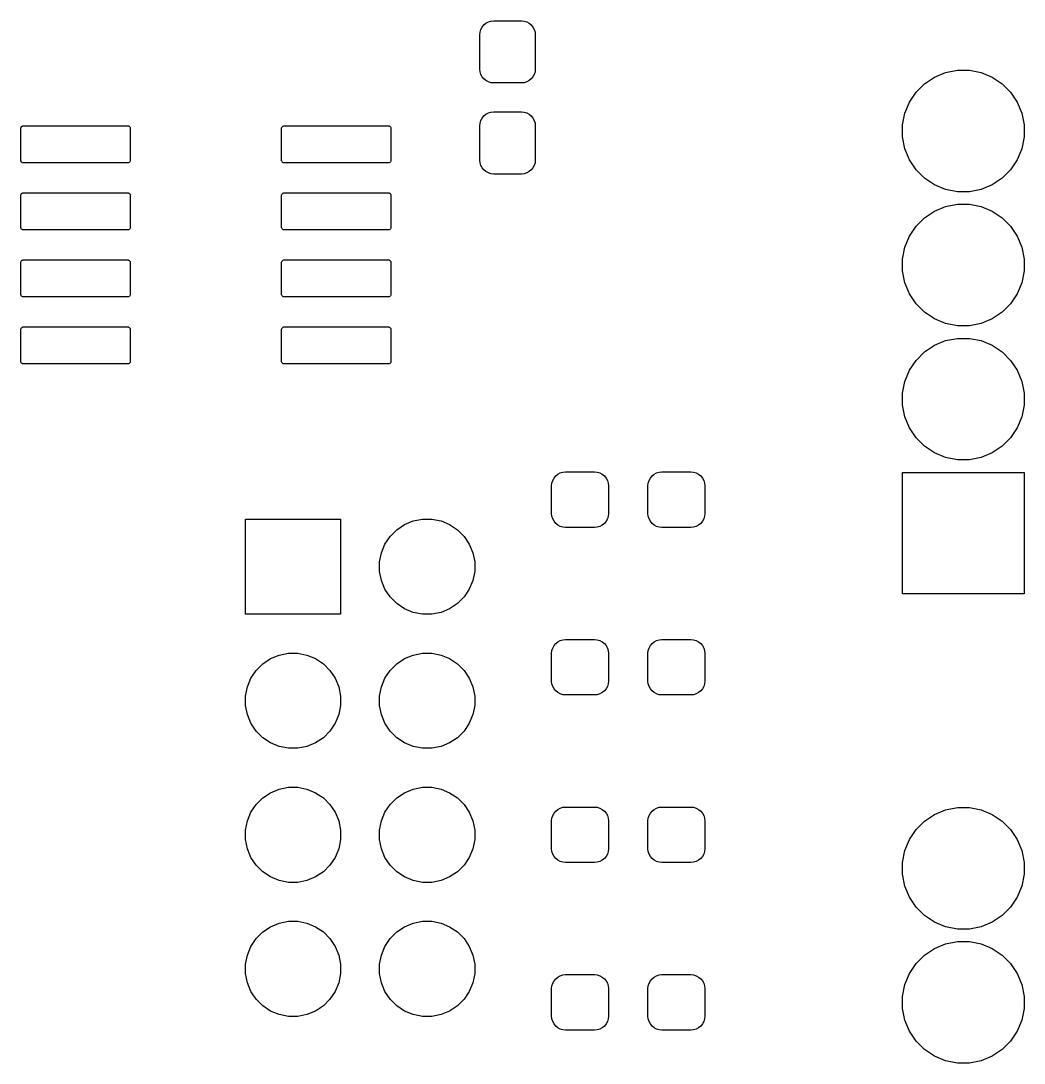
# Model space of a CAD drawing. Extents: x 128.6 to 171.8, y -151.5 to -77.1.
# Drawn here: x 151.69 to 170.7, y -133.87 to -114.12 of the extents above; entities that cross this region are included whole.
import ezdxf

# ---------------------------------------------------------------- set-up
doc = ezdxf.new("R2010")
doc.units = 0
doc.layers.add('BLACK', color=7, linetype='CONTINUOUS')

msp = doc.modelspace()

# ---------------------------------------------------------------- linework, layer by layer
at = {"layer": 'BLACK', "linetype": 'CONTINUOUS'}
for p, q in [((160.545, -114.139), (160.595, -114.124)), ((160.595, -114.124), (160.646, -114.119)), ((160.646, -114.119), (161.172, -114.119)), ((161.172, -114.119), (161.223, -114.124)), ((161.223, -114.124), (161.273, -114.139)), ((160.383, -114.382), (160.388, -114.331)), ((160.388, -114.331), (160.403, -114.281)), ((160.403, -114.281), (160.428, -114.236)), ((160.428, -114.236), (160.46, -114.196)), ((160.46, -114.196), (160.5, -114.164)), ((160.5, -114.164), (160.545, -114.139)), ((161.273, -114.139), (161.318, -114.164)), ((161.318, -114.164), (161.358, -114.196)), ((161.358, -114.196), (161.39, -114.236)), ((161.39, -114.236), (161.415, -114.281)), ((161.415, -114.281), (161.43, -114.331)), ((161.43, -114.331), (161.435, -114.382)), ((160.383, -115.033), (160.383, -114.382)), ((161.435, -114.382), (161.435, -115.033)), ((160.388, -115.084), (160.383, -115.033)), ((160.403, -115.134), (160.388, -115.084)), ((161.43, -115.084), (161.415, -115.134)), ((161.435, -115.033), (161.43, -115.084)), ((169, -115.185), (169.209, -115.098)), ((169.209, -115.098), (169.432, -115.054)), ((169.432, -115.054), (169.658, -115.054)), ((169.658, -115.054), (169.881, -115.098)), ((169.881, -115.098), (170.09, -115.185)), ((160.428, -115.179), (160.403, -115.134)), ((160.46, -115.219), (160.428, -115.179)), ((160.5, -115.251), (160.46, -115.219)), ((160.545, -115.276), (160.5, -115.251)), ((160.595, -115.291), (160.545, -115.276)), ((160.646, -115.296), (160.595, -115.291)), ((161.172, -115.296), (160.646, -115.296)), ((161.223, -115.291), (161.172, -115.296)), ((161.273, -115.276), (161.223, -115.291)), ((161.318, -115.251), (161.273, -115.276)), ((161.358, -115.219), (161.318, -115.251)), ((161.39, -115.179), (161.358, -115.219)), ((161.415, -115.134), (161.39, -115.179)), ((168.651, -115.471), (168.811, -115.311)), ((168.811, -115.311), (169, -115.185)), ((170.09, -115.185), (170.279, -115.311)), ((170.279, -115.311), (170.439, -115.471)), ((168.525, -115.66), (168.651, -115.471)), ((170.439, -115.471), (170.565, -115.66)), ((168.438, -115.869), (168.525, -115.66)), ((170.565, -115.66), (170.652, -115.869)), ((160.46, -115.921), (160.5, -115.889)), ((160.5, -115.889), (160.545, -115.864)), ((160.545, -115.864), (160.595, -115.849)), ((160.595, -115.849), (160.646, -115.844)), ((160.646, -115.844), (161.172, -115.844)), ((161.172, -115.844), (161.223, -115.849)), ((161.223, -115.849), (161.273, -115.864)), ((161.273, -115.864), (161.318, -115.889)), ((161.318, -115.889), (161.358, -115.921)), ((168.394, -116.092), (168.438, -115.869)), ((170.652, -115.869), (170.696, -116.092)), ((151.71, -116.116), (151.719, -116.112)), ((151.719, -116.112), (151.728, -116.109)), ((151.728, -116.109), (151.737, -116.108)), ((151.737, -116.108), (153.711, -116.108)), ((153.711, -116.108), (153.72, -116.109)), ((153.72, -116.109), (153.729, -116.112)), ((153.729, -116.112), (153.738, -116.116)), ((156.65, -116.116), (156.659, -116.112)), ((156.659, -116.112), (156.668, -116.109)), ((156.668, -116.109), (156.677, -116.108)), ((156.677, -116.108), (158.651, -116.108)), ((158.651, -116.108), (158.66, -116.109)), ((158.66, -116.109), (158.669, -116.112)), ((158.669, -116.112), (158.678, -116.116)), ((160.383, -116.107), (160.388, -116.056)), ((160.383, -116.758), (160.383, -116.107)), ((160.388, -116.056), (160.403, -116.006)), ((160.403, -116.006), (160.428, -115.961)), ((160.428, -115.961), (160.46, -115.921)), ((161.358, -115.921), (161.39, -115.961)), ((161.39, -115.961), (161.415, -116.006)), ((161.415, -116.006), (161.43, -116.056)), ((161.43, -116.056), (161.435, -116.107)), ((161.435, -116.107), (161.435, -116.758)), ((168.394, -116.318), (168.394, -116.092)), ((170.696, -116.092), (170.696, -116.318)), ((151.688, -116.157), (151.689, -116.148)), ((151.688, -116.761), (151.688, -116.157)), ((151.689, -116.148), (151.692, -116.139)), ((151.692, -116.139), (151.696, -116.13)), ((151.696, -116.13), (151.703, -116.123)), ((151.703, -116.123), (151.71, -116.116)), ((153.738, -116.116), (153.745, -116.123)), ((153.745, -116.123), (153.752, -116.13)), ((153.752, -116.13), (153.756, -116.139)), ((153.756, -116.139), (153.759, -116.148)), ((153.759, -116.148), (153.76, -116.157)), ((153.76, -116.157), (153.76, -116.761)), ((156.628, -116.157), (156.629, -116.148)), ((156.628, -116.761), (156.628, -116.157)), ((156.629, -116.148), (156.632, -116.139)), ((156.632, -116.139), (156.636, -116.13)), ((156.636, -116.13), (156.643, -116.123)), ((156.643, -116.123), (156.65, -116.116)), ((158.678, -116.116), (158.685, -116.123)), ((158.685, -116.123), (158.692, -116.13)), ((158.692, -116.13), (158.696, -116.139)), ((158.696, -116.139), (158.699, -116.148)), ((158.699, -116.148), (158.7, -116.157)), ((158.7, -116.157), (158.7, -116.761)), ((168.438, -116.541), (168.394, -116.318)), ((170.696, -116.318), (170.652, -116.541)), ((168.525, -116.75), (168.438, -116.541)), ((170.652, -116.541), (170.565, -116.75)), ((151.689, -116.77), (151.688, -116.761)), ((151.692, -116.779), (151.689, -116.77)), ((151.696, -116.788), (151.692, -116.779)), ((151.703, -116.795), (151.696, -116.788)), ((151.71, -116.802), (151.703, -116.795)), ((151.719, -116.806), (151.71, -116.802)), ((151.728, -116.809), (151.719, -116.806)), ((151.737, -116.81), (151.728, -116.809)), ((153.711, -116.81), (151.737, -116.81)), ((153.72, -116.809), (153.711, -116.81)), ((153.729, -116.806), (153.72, -116.809)), ((153.738, -116.802), (153.729, -116.806)), ((153.745, -116.795), (153.738, -116.802)), ((153.752, -116.788), (153.745, -116.795)), ((153.756, -116.779), (153.752, -116.788)), ((153.759, -116.77), (153.756, -116.779)), ((153.76, -116.761), (153.759, -116.77)), ((156.629, -116.77), (156.628, -116.761)), ((156.632, -116.779), (156.629, -116.77)), ((156.636, -116.788), (156.632, -116.779)), ((156.643, -116.795), (156.636, -116.788)), ((156.65, -116.802), (156.643, -116.795)), ((156.659, -116.806), (156.65, -116.802)), ((156.668, -116.809), (156.659, -116.806)), ((156.677, -116.81), (156.668, -116.809)), ((158.651, -116.81), (156.677, -116.81)), ((158.66, -116.809), (158.651, -116.81)), ((158.669, -116.806), (158.66, -116.809)), ((158.678, -116.802), (158.669, -116.806)), ((158.685, -116.795), (158.678, -116.802)), ((158.692, -116.788), (158.685, -116.795)), ((158.696, -116.779), (158.692, -116.788)), ((158.699, -116.77), (158.696, -116.779)), ((158.7, -116.761), (158.699, -116.77)), ((160.388, -116.809), (160.383, -116.758)), ((160.403, -116.859), (160.388, -116.809)), ((160.428, -116.904), (160.403, -116.859)), ((161.415, -116.859), (161.39, -116.904)), ((161.43, -116.809), (161.415, -116.859)), ((161.435, -116.758), (161.43, -116.809)), ((168.651, -116.939), (168.525, -116.75)), ((170.565, -116.75), (170.439, -116.939)), ((160.46, -116.944), (160.428, -116.904)), ((160.5, -116.976), (160.46, -116.944)), ((160.545, -117.001), (160.5, -116.976)), ((160.595, -117.016), (160.545, -117.001)), ((160.646, -117.021), (160.595, -117.016)), ((161.172, -117.021), (160.646, -117.021)), ((161.223, -117.016), (161.172, -117.021)), ((161.273, -117.001), (161.223, -117.016)), ((161.318, -116.976), (161.273, -117.001)), ((161.358, -116.944), (161.318, -116.976)), ((161.39, -116.904), (161.358, -116.944)), ((168.811, -117.099), (168.651, -116.939)), ((169, -117.225), (168.811, -117.099)), ((170.279, -117.099), (170.09, -117.225)), ((170.439, -116.939), (170.279, -117.099)), ((169.209, -117.312), (169, -117.225)), ((170.09, -117.225), (169.881, -117.312)), ((151.688, -117.427), (151.689, -117.418)), ((151.688, -118.031), (151.688, -117.427)), ((151.689, -117.418), (151.692, -117.409)), ((151.692, -117.409), (151.696, -117.4)), ((151.696, -117.4), (151.703, -117.393)), ((151.703, -117.393), (151.71, -117.386)), ((151.71, -117.386), (151.719, -117.382)), ((151.719, -117.382), (151.728, -117.379)), ((151.728, -117.379), (151.737, -117.378)), ((151.737, -117.378), (153.711, -117.378)), ((153.711, -117.378), (153.72, -117.379)), ((153.72, -117.379), (153.729, -117.382)), ((153.729, -117.382), (153.738, -117.386)), ((153.738, -117.386), (153.745, -117.393)), ((153.745, -117.393), (153.752, -117.4)), ((153.752, -117.4), (153.756, -117.409)), ((153.756, -117.409), (153.759, -117.418)), ((153.759, -117.418), (153.76, -117.427)), ((153.76, -117.427), (153.76, -118.031)), ((156.628, -117.427), (156.629, -117.418)), ((156.628, -118.031), (156.628, -117.427)), ((156.629, -117.418), (156.632, -117.409)), ((156.632, -117.409), (156.636, -117.4)), ((156.636, -117.4), (156.643, -117.393)), ((156.643, -117.393), (156.65, -117.386)), ((156.65, -117.386), (156.659, -117.382)), ((156.659, -117.382), (156.668, -117.379)), ((156.668, -117.379), (156.677, -117.378)), ((156.677, -117.378), (158.651, -117.378)), ((158.651, -117.378), (158.66, -117.379)), ((158.66, -117.379), (158.669, -117.382)), ((158.669, -117.382), (158.678, -117.386)), ((158.678, -117.386), (158.685, -117.393)), ((158.685, -117.393), (158.692, -117.4)), ((158.692, -117.4), (158.696, -117.409)), ((158.696, -117.409), (158.699, -117.418)), ((158.699, -117.418), (158.7, -117.427)), ((158.7, -117.427), (158.7, -118.031)), ((169.432, -117.356), (169.209, -117.312)), ((169.658, -117.356), (169.432, -117.356)), ((169.881, -117.312), (169.658, -117.356)), ((169, -117.725), (169.209, -117.638)), ((169.209, -117.638), (169.432, -117.594)), ((169.432, -117.594), (169.658, -117.594)), ((169.658, -117.594), (169.881, -117.638)), ((169.881, -117.638), (170.09, -117.725)), ((168.651, -118.011), (168.811, -117.851)), ((168.811, -117.851), (169, -117.725)), ((170.09, -117.725), (170.279, -117.851)), ((170.279, -117.851), (170.439, -118.011)), ((151.689, -118.04), (151.688, -118.031)), ((151.692, -118.049), (151.689, -118.04)), ((151.696, -118.058), (151.692, -118.049)), ((151.703, -118.065), (151.696, -118.058)), ((151.71, -118.072), (151.703, -118.065)), ((151.719, -118.076), (151.71, -118.072)), ((151.728, -118.079), (151.719, -118.076)), ((151.737, -118.08), (151.728, -118.079)), ((153.711, -118.08), (151.737, -118.08)), ((153.72, -118.079), (153.711, -118.08)), ((153.729, -118.076), (153.72, -118.079)), ((153.738, -118.072), (153.729, -118.076)), ((153.745, -118.065), (153.738, -118.072)), ((153.752, -118.058), (153.745, -118.065)), ((153.756, -118.049), (153.752, -118.058)), ((153.759, -118.04), (153.756, -118.049)), ((153.76, -118.031), (153.759, -118.04)), ((156.629, -118.04), (156.628, -118.031)), ((156.632, -118.049), (156.629, -118.04)), ((156.636, -118.058), (156.632, -118.049)), ((156.643, -118.065), (156.636, -118.058)), ((156.65, -118.072), (156.643, -118.065)), ((156.659, -118.076), (156.65, -118.072)), ((156.668, -118.079), (156.659, -118.076)), ((156.677, -118.08), (156.668, -118.079)), ((158.651, -118.08), (156.677, -118.08)), ((158.66, -118.079), (158.651, -118.08)), ((158.669, -118.076), (158.66, -118.079)), ((158.678, -118.072), (158.669, -118.076)), ((158.685, -118.065), (158.678, -118.072)), ((158.692, -118.058), (158.685, -118.065)), ((158.696, -118.049), (158.692, -118.058)), ((158.699, -118.04), (158.696, -118.049)), ((158.7, -118.031), (158.699, -118.04)), ((168.525, -118.2), (168.651, -118.011)), ((170.439, -118.011), (170.565, -118.2)), ((168.438, -118.409), (168.525, -118.2)), ((170.565, -118.2), (170.652, -118.409)), ((168.394, -118.632), (168.438, -118.409)), ((170.652, -118.409), (170.696, -118.632)), ((151.689, -118.688), (151.692, -118.679)), ((151.692, -118.679), (151.696, -118.67)), ((151.696, -118.67), (151.703, -118.663)), ((151.703, -118.663), (151.71, -118.656)), ((151.71, -118.656), (151.719, -118.652)), ((151.719, -118.652), (151.728, -118.649)), ((151.728, -118.649), (151.737, -118.648)), ((151.737, -118.648), (153.711, -118.648)), ((153.711, -118.648), (153.72, -118.649)), ((153.72, -118.649), (153.729, -118.652)), ((153.729, -118.652), (153.738, -118.656)), ((153.738, -118.656), (153.745, -118.663)), ((153.745, -118.663), (153.752, -118.67)), ((153.752, -118.67), (153.756, -118.679)), ((153.756, -118.679), (153.759, -118.688)), ((156.629, -118.688), (156.632, -118.679)), ((156.632, -118.679), (156.636, -118.67)), ((156.636, -118.67), (156.643, -118.663)), ((156.643, -118.663), (156.65, -118.656)), ((156.65, -118.656), (156.659, -118.652)), ((156.659, -118.652), (156.668, -118.649)), ((156.668, -118.649), (156.677, -118.648)), ((156.677, -118.648), (158.651, -118.648)), ((158.651, -118.648), (158.66, -118.649)), ((158.66, -118.649), (158.669, -118.652)), ((158.669, -118.652), (158.678, -118.656)), ((158.678, -118.656), (158.685, -118.663)), ((158.685, -118.663), (158.692, -118.67)), ((158.692, -118.67), (158.696, -118.679)), ((158.696, -118.679), (158.699, -118.688)), ((168.394, -118.858), (168.394, -118.632)), ((170.696, -118.632), (170.696, -118.858)), ((151.688, -118.697), (151.689, -118.688)), ((151.688, -119.301), (151.688, -118.697)), ((153.759, -118.688), (153.76, -118.697)), ((153.76, -118.697), (153.76, -119.301)), ((156.628, -118.697), (156.629, -118.688)), ((156.628, -119.301), (156.628, -118.697)), ((158.699, -118.688), (158.7, -118.697)), ((158.7, -118.697), (158.7, -119.301)), ((168.438, -119.081), (168.394, -118.858)), ((170.696, -118.858), (170.652, -119.081)), ((168.525, -119.29), (168.438, -119.081)), ((170.652, -119.081), (170.565, -119.29)), ((151.689, -119.31), (151.688, -119.301)), ((151.692, -119.319), (151.689, -119.31)), ((151.696, -119.328), (151.692, -119.319)), ((151.703, -119.335), (151.696, -119.328)), ((151.71, -119.342), (151.703, -119.335)), ((151.719, -119.346), (151.71, -119.342)), ((151.728, -119.349), (151.719, -119.346)), ((151.737, -119.35), (151.728, -119.349)), ((153.711, -119.35), (151.737, -119.35)), ((153.72, -119.349), (153.711, -119.35)), ((153.729, -119.346), (153.72, -119.349)), ((153.738, -119.342), (153.729, -119.346)), ((153.745, -119.335), (153.738, -119.342)), ((153.752, -119.328), (153.745, -119.335)), ((153.756, -119.319), (153.752, -119.328)), ((153.759, -119.31), (153.756, -119.319)), ((153.76, -119.301), (153.759, -119.31)), ((156.629, -119.31), (156.628, -119.301)), ((156.632, -119.319), (156.629, -119.31)), ((156.636, -119.328), (156.632, -119.319)), ((156.643, -119.335), (156.636, -119.328)), ((156.65, -119.342), (156.643, -119.335)), ((156.659, -119.346), (156.65, -119.342)), ((156.668, -119.349), (156.659, -119.346)), ((156.677, -119.35), (156.668, -119.349)), ((158.651, -119.35), (156.677, -119.35)), ((158.66, -119.349), (158.651, -119.35)), ((158.669, -119.346), (158.66, -119.349)), ((158.678, -119.342), (158.669, -119.346)), ((158.685, -119.335), (158.678, -119.342)), ((158.692, -119.328), (158.685, -119.335)), ((158.696, -119.319), (158.692, -119.328)), ((158.699, -119.31), (158.696, -119.319)), ((158.7, -119.301), (158.699, -119.31)), ((168.651, -119.479), (168.525, -119.29)), ((170.565, -119.29), (170.439, -119.479)), ((168.811, -119.639), (168.651, -119.479)), ((169, -119.765), (168.811, -119.639)), ((170.279, -119.639), (170.09, -119.765)), ((170.439, -119.479), (170.279, -119.639)), ((169.209, -119.852), (169, -119.765)), ((169.432, -119.896), (169.209, -119.852)), ((169.881, -119.852), (169.658, -119.896)), ((170.09, -119.765), (169.881, -119.852)), ((151.688, -119.967), (151.689, -119.958)), ((151.688, -120.571), (151.688, -119.967)), ((151.689, -119.958), (151.692, -119.949)), ((151.692, -119.949), (151.696, -119.94)), ((151.696, -119.94), (151.703, -119.933)), ((151.703, -119.933), (151.71, -119.926)), ((151.71, -119.926), (151.719, -119.922)), ((151.719, -119.922), (151.728, -119.919)), ((151.728, -119.919), (151.737, -119.918)), ((151.737, -119.918), (153.711, -119.918)), ((153.711, -119.918), (153.72, -119.919)), ((153.72, -119.919), (153.729, -119.922)), ((153.729, -119.922), (153.738, -119.926)), ((153.738, -119.926), (153.745, -119.933)), ((153.745, -119.933), (153.752, -119.94)), ((153.752, -119.94), (153.756, -119.949)), ((153.756, -119.949), (153.759, -119.958)), ((153.759, -119.958), (153.76, -119.967)), ((153.76, -119.967), (153.76, -120.571)), ((156.628, -119.967), (156.629, -119.958)), ((156.628, -120.571), (156.628, -119.967)), ((156.629, -119.958), (156.632, -119.949)), ((156.632, -119.949), (156.636, -119.94)), ((156.636, -119.94), (156.643, -119.933)), ((156.643, -119.933), (156.65, -119.926)), ((156.65, -119.926), (156.659, -119.922)), ((156.659, -119.922), (156.668, -119.919)), ((156.668, -119.919), (156.677, -119.918)), ((156.677, -119.918), (158.651, -119.918)), ((158.651, -119.918), (158.66, -119.919)), ((158.66, -119.919), (158.669, -119.922)), ((158.669, -119.922), (158.678, -119.926)), ((158.678, -119.926), (158.685, -119.933)), ((158.685, -119.933), (158.692, -119.94)), ((158.692, -119.94), (158.696, -119.949)), ((158.696, -119.949), (158.699, -119.958)), ((158.699, -119.958), (158.7, -119.967)), ((158.7, -119.967), (158.7, -120.571)), ((169.658, -119.896), (169.432, -119.896)), ((169, -120.265), (169.209, -120.178)), ((169.209, -120.178), (169.432, -120.134)), ((169.432, -120.134), (169.658, -120.134)), ((169.658, -120.134), (169.881, -120.178)), ((169.881, -120.178), (170.09, -120.265)), ((168.651, -120.551), (168.811, -120.391)), ((168.811, -120.391), (169, -120.265)), ((170.09, -120.265), (170.279, -120.391)), ((170.279, -120.391), (170.439, -120.551)), ((151.689, -120.58), (151.688, -120.571)), ((151.692, -120.589), (151.689, -120.58)), ((151.696, -120.598), (151.692, -120.589)), ((151.703, -120.605), (151.696, -120.598)), ((151.71, -120.612), (151.703, -120.605)), ((151.719, -120.616), (151.71, -120.612)), ((151.728, -120.619), (151.719, -120.616)), ((151.737, -120.62), (151.728, -120.619)), ((153.711, -120.62), (151.737, -120.62)), ((153.72, -120.619), (153.711, -120.62)), ((153.729, -120.616), (153.72, -120.619)), ((153.738, -120.612), (153.729, -120.616)), ((153.745, -120.605), (153.738, -120.612)), ((153.752, -120.598), (153.745, -120.605)), ((153.756, -120.589), (153.752, -120.598)), ((153.759, -120.58), (153.756, -120.589)), ((153.76, -120.571), (153.759, -120.58)), ((156.629, -120.58), (156.628, -120.571)), ((156.632, -120.589), (156.629, -120.58)), ((156.636, -120.598), (156.632, -120.589)), ((156.643, -120.605), (156.636, -120.598)), ((156.65, -120.612), (156.643, -120.605)), ((156.659, -120.616), (156.65, -120.612)), ((156.668, -120.619), (156.659, -120.616)), ((156.677, -120.62), (156.668, -120.619)), ((158.651, -120.62), (156.677, -120.62)), ((158.66, -120.619), (158.651, -120.62)), ((158.669, -120.616), (158.66, -120.619)), ((158.678, -120.612), (158.669, -120.616)), ((158.685, -120.605), (158.678, -120.612)), ((158.692, -120.598), (158.685, -120.605)), ((158.696, -120.589), (158.692, -120.598)), ((158.699, -120.58), (158.696, -120.589)), ((158.7, -120.571), (158.699, -120.58)), ((168.525, -120.74), (168.651, -120.551)), ((170.439, -120.551), (170.565, -120.74)), ((168.438, -120.949), (168.525, -120.74)), ((170.565, -120.74), (170.652, -120.949)), ((168.394, -121.172), (168.438, -120.949)), ((170.652, -120.949), (170.696, -121.172)), ((168.394, -121.398), (168.394, -121.172)), ((170.696, -121.172), (170.696, -121.398)), ((168.438, -121.621), (168.394, -121.398)), ((170.696, -121.398), (170.652, -121.621)), ((168.525, -121.83), (168.438, -121.621)), ((170.652, -121.621), (170.565, -121.83)), ((168.651, -122.019), (168.525, -121.83)), ((170.565, -121.83), (170.439, -122.019)), ((168.811, -122.179), (168.651, -122.019)), ((170.439, -122.019), (170.279, -122.179)), ((169, -122.305), (168.811, -122.179)), ((170.279, -122.179), (170.09, -122.305)), ((169.209, -122.392), (169, -122.305)), ((169.432, -122.436), (169.209, -122.392)), ((169.881, -122.392), (169.658, -122.436)), ((170.09, -122.305), (169.881, -122.392)), ((169.658, -122.436), (169.432, -122.436)), ((161.749, -122.876), (161.764, -122.826)), ((161.764, -122.826), (161.789, -122.781)), ((161.789, -122.781), (161.821, -122.741)), ((161.821, -122.741), (161.861, -122.709)), ((161.861, -122.709), (161.906, -122.684)), ((161.906, -122.684), (161.956, -122.669)), ((161.956, -122.669), (162.007, -122.664)), ((162.007, -122.664), (162.558, -122.664)), ((162.558, -122.664), (162.609, -122.669)), ((162.609, -122.669), (162.659, -122.684)), ((162.659, -122.684), (162.704, -122.709)), ((162.704, -122.709), (162.744, -122.741)), ((162.744, -122.741), (162.776, -122.781)), ((162.776, -122.781), (162.801, -122.826)), ((162.801, -122.826), (162.816, -122.876)), ((163.574, -122.876), (163.589, -122.826)), ((163.589, -122.826), (163.614, -122.781)), ((163.614, -122.781), (163.646, -122.741)), ((163.646, -122.741), (163.686, -122.709)), ((163.686, -122.709), (163.731, -122.684)), ((163.731, -122.684), (163.781, -122.669)), ((163.781, -122.669), (163.832, -122.664)), ((163.832, -122.664), (164.383, -122.664)), ((164.383, -122.664), (164.434, -122.669)), ((164.434, -122.669), (164.484, -122.684)), ((164.484, -122.684), (164.529, -122.709)), ((164.529, -122.709), (164.569, -122.741)), ((164.569, -122.741), (164.601, -122.781)), ((164.601, -122.781), (164.626, -122.826)), ((164.626, -122.826), (164.641, -122.876)), ((168.394, -124.976), (168.394, -122.674)), ((168.394, -122.674), (170.696, -122.674)), ((170.696, -122.674), (170.696, -124.976)), ((161.744, -122.927), (161.749, -122.876)), ((161.744, -123.453), (161.744, -122.927)), ((162.816, -122.876), (162.821, -122.927)), ((162.821, -122.927), (162.821, -123.453)), ((163.569, -122.927), (163.574, -122.876)), ((163.569, -123.453), (163.569, -122.927)), ((164.641, -122.876), (164.646, -122.927)), ((164.646, -122.927), (164.646, -123.453)), ((155.944, -125.361), (155.944, -123.559)), ((155.944, -123.559), (157.746, -123.559)), ((157.746, -123.559), (157.746, -125.361)), ((158.958, -123.662), (159.122, -123.594)), ((159.122, -123.594), (159.296, -123.559)), ((159.296, -123.559), (159.474, -123.559)), ((159.474, -123.559), (159.648, -123.594)), ((159.648, -123.594), (159.812, -123.662)), ((161.749, -123.504), (161.744, -123.453)), ((161.764, -123.554), (161.749, -123.504)), ((161.789, -123.599), (161.764, -123.554)), ((161.821, -123.639), (161.789, -123.599)), ((162.776, -123.599), (162.744, -123.639)), ((162.801, -123.554), (162.776, -123.599)), ((162.816, -123.504), (162.801, -123.554)), ((162.821, -123.453), (162.816, -123.504)), ((163.574, -123.504), (163.569, -123.453)), ((163.589, -123.554), (163.574, -123.504)), ((163.614, -123.599), (163.589, -123.554)), ((163.646, -123.639), (163.614, -123.599)), ((164.601, -123.599), (164.569, -123.639)), ((164.626, -123.554), (164.601, -123.599)), ((164.641, -123.504), (164.626, -123.554)), ((164.646, -123.453), (164.641, -123.504)), ((158.685, -123.886), (158.811, -123.76)), ((158.811, -123.76), (158.958, -123.662)), ((159.812, -123.662), (159.959, -123.76)), ((159.959, -123.76), (160.085, -123.886)), ((161.861, -123.671), (161.821, -123.639)), ((161.906, -123.696), (161.861, -123.671)), ((161.956, -123.711), (161.906, -123.696)), ((162.007, -123.716), (161.956, -123.711)), ((162.558, -123.716), (162.007, -123.716)), ((162.609, -123.711), (162.558, -123.716)), ((162.659, -123.696), (162.609, -123.711)), ((162.704, -123.671), (162.659, -123.696)), ((162.744, -123.639), (162.704, -123.671)), ((163.686, -123.671), (163.646, -123.639)), ((163.731, -123.696), (163.686, -123.671)), ((163.781, -123.711), (163.731, -123.696)), ((163.832, -123.716), (163.781, -123.711)), ((164.383, -123.716), (163.832, -123.716)), ((164.434, -123.711), (164.383, -123.716)), ((164.484, -123.696), (164.434, -123.711)), ((164.529, -123.671), (164.484, -123.696)), ((164.569, -123.639), (164.529, -123.671)), ((158.587, -124.033), (158.685, -123.886)), ((160.085, -123.886), (160.183, -124.033)), ((158.484, -124.371), (158.519, -124.197)), ((158.519, -124.197), (158.587, -124.033)), ((160.183, -124.033), (160.251, -124.197)), ((160.251, -124.197), (160.286, -124.371)), ((158.484, -124.549), (158.484, -124.371)), ((160.286, -124.371), (160.286, -124.549)), ((158.519, -124.723), (158.484, -124.549)), ((160.286, -124.549), (160.251, -124.723)), ((158.587, -124.887), (158.519, -124.723)), ((160.251, -124.723), (160.183, -124.887)), ((158.685, -125.034), (158.587, -124.887)), ((160.183, -124.887), (160.085, -125.034)), ((170.696, -124.976), (168.394, -124.976)), ((158.811, -125.16), (158.685, -125.034)), ((158.958, -125.258), (158.811, -125.16)), ((159.959, -125.16), (159.812, -125.258)), ((160.085, -125.034), (159.959, -125.16)), ((157.746, -125.361), (155.944, -125.361)), ((159.122, -125.326), (158.958, -125.258)), ((159.296, -125.361), (159.122, -125.326)), ((159.474, -125.361), (159.296, -125.361)), ((159.648, -125.326), (159.474, -125.361)), ((159.812, -125.258), (159.648, -125.326)), ((161.764, -126.001), (161.789, -125.956)), ((161.789, -125.956), (161.821, -125.916)), ((161.821, -125.916), (161.861, -125.884)), ((161.861, -125.884), (161.906, -125.859)), ((161.906, -125.859), (161.956, -125.844)), ((161.956, -125.844), (162.007, -125.839)), ((162.007, -125.839), (162.558, -125.839)), ((162.558, -125.839), (162.609, -125.844)), ((162.609, -125.844), (162.659, -125.859)), ((162.659, -125.859), (162.704, -125.884)), ((162.704, -125.884), (162.744, -125.916)), ((162.744, -125.916), (162.776, -125.956)), ((162.776, -125.956), (162.801, -126.001)), ((163.589, -126.001), (163.614, -125.956)), ((163.614, -125.956), (163.646, -125.916)), ((163.646, -125.916), (163.686, -125.884)), ((163.686, -125.884), (163.731, -125.859)), ((163.731, -125.859), (163.781, -125.844)), ((163.781, -125.844), (163.832, -125.839)), ((163.832, -125.839), (164.383, -125.839)), ((164.383, -125.839), (164.434, -125.844)), ((164.434, -125.844), (164.484, -125.859)), ((164.484, -125.859), (164.529, -125.884)), ((164.529, -125.884), (164.569, -125.916)), ((164.569, -125.916), (164.601, -125.956)), ((164.601, -125.956), (164.626, -126.001)), ((156.418, -126.202), (156.582, -126.134)), ((156.582, -126.134), (156.756, -126.099)), ((156.756, -126.099), (156.934, -126.099)), ((156.934, -126.099), (157.108, -126.134)), ((157.108, -126.134), (157.272, -126.202)), ((158.958, -126.202), (159.122, -126.134)), ((159.122, -126.134), (159.296, -126.099)), ((159.296, -126.099), (159.474, -126.099)), ((159.474, -126.099), (159.648, -126.134)), ((159.648, -126.134), (159.812, -126.202)), ((161.744, -126.102), (161.749, -126.051)), ((161.744, -126.628), (161.744, -126.102)), ((161.749, -126.051), (161.764, -126.001)), ((162.801, -126.001), (162.816, -126.051)), ((162.816, -126.051), (162.821, -126.102)), ((162.821, -126.102), (162.821, -126.628)), ((163.569, -126.102), (163.574, -126.051)), ((163.569, -126.628), (163.569, -126.102)), ((163.574, -126.051), (163.589, -126.001)), ((164.626, -126.001), (164.641, -126.051)), ((164.641, -126.051), (164.646, -126.102)), ((164.646, -126.102), (164.646, -126.628)), ((156.145, -126.426), (156.271, -126.3)), ((156.271, -126.3), (156.418, -126.202)), ((157.272, -126.202), (157.419, -126.3)), ((157.419, -126.3), (157.545, -126.426)), ((158.685, -126.426), (158.811, -126.3)), ((158.811, -126.3), (158.958, -126.202)), ((159.812, -126.202), (159.959, -126.3)), ((159.959, -126.3), (160.085, -126.426)), ((155.979, -126.737), (156.047, -126.573)), ((156.047, -126.573), (156.145, -126.426)), ((157.545, -126.426), (157.643, -126.573)), ((157.643, -126.573), (157.711, -126.737)), ((158.519, -126.737), (158.587, -126.573)), ((158.587, -126.573), (158.685, -126.426)), ((160.085, -126.426), (160.183, -126.573)), ((160.183, -126.573), (160.251, -126.737)), ((155.944, -126.911), (155.979, -126.737)), ((157.711, -126.737), (157.746, -126.911)), ((158.484, -126.911), (158.519, -126.737)), ((160.251, -126.737), (160.286, -126.911)), ((161.749, -126.679), (161.744, -126.628)), ((161.764, -126.729), (161.749, -126.679)), ((161.789, -126.774), (161.764, -126.729)), ((161.821, -126.814), (161.789, -126.774)), ((162.776, -126.774), (162.744, -126.814)), ((162.801, -126.729), (162.776, -126.774)), ((162.816, -126.679), (162.801, -126.729)), ((162.821, -126.628), (162.816, -126.679)), ((163.574, -126.679), (163.569, -126.628)), ((163.589, -126.729), (163.574, -126.679)), ((163.614, -126.774), (163.589, -126.729)), ((163.646, -126.814), (163.614, -126.774)), ((164.601, -126.774), (164.569, -126.814)), ((164.626, -126.729), (164.601, -126.774)), ((164.641, -126.679), (164.626, -126.729)), ((164.646, -126.628), (164.641, -126.679)), ((155.944, -127.089), (155.944, -126.911)), ((157.746, -126.911), (157.746, -127.089)), ((158.484, -127.089), (158.484, -126.911)), ((160.286, -126.911), (160.286, -127.089)), ((161.861, -126.846), (161.821, -126.814)), ((161.906, -126.871), (161.861, -126.846)), ((161.956, -126.886), (161.906, -126.871)), ((162.007, -126.891), (161.956, -126.886)), ((162.558, -126.891), (162.007, -126.891)), ((162.609, -126.886), (162.558, -126.891)), ((162.659, -126.871), (162.609, -126.886)), ((162.704, -126.846), (162.659, -126.871)), ((162.744, -126.814), (162.704, -126.846)), ((163.686, -126.846), (163.646, -126.814)), ((163.731, -126.871), (163.686, -126.846)), ((163.781, -126.886), (163.731, -126.871)), ((163.832, -126.891), (163.781, -126.886)), ((164.383, -126.891), (163.832, -126.891)), ((164.434, -126.886), (164.383, -126.891)), ((164.484, -126.871), (164.434, -126.886)), ((164.529, -126.846), (164.484, -126.871)), ((164.569, -126.814), (164.529, -126.846)), ((155.979, -127.263), (155.944, -127.089)), ((157.746, -127.089), (157.711, -127.263)), ((158.519, -127.263), (158.484, -127.089)), ((160.286, -127.089), (160.251, -127.263)), ((156.047, -127.427), (155.979, -127.263)), ((157.711, -127.263), (157.643, -127.427)), ((158.587, -127.427), (158.519, -127.263)), ((160.251, -127.263), (160.183, -127.427)), ((156.145, -127.574), (156.047, -127.427)), ((157.643, -127.427), (157.545, -127.574)), ((158.685, -127.574), (158.587, -127.427)), ((160.183, -127.427), (160.085, -127.574)), ((156.271, -127.7), (156.145, -127.574)), ((156.418, -127.798), (156.271, -127.7)), ((157.419, -127.7), (157.272, -127.798)), ((157.545, -127.574), (157.419, -127.7)), ((158.811, -127.7), (158.685, -127.574)), ((158.958, -127.798), (158.811, -127.7)), ((159.959, -127.7), (159.812, -127.798)), ((160.085, -127.574), (159.959, -127.7)), ((156.582, -127.866), (156.418, -127.798)), ((156.756, -127.901), (156.582, -127.866)), ((156.934, -127.901), (156.756, -127.901)), ((157.108, -127.866), (156.934, -127.901)), ((157.272, -127.798), (157.108, -127.866)), ((159.122, -127.866), (158.958, -127.798)), ((159.296, -127.901), (159.122, -127.866)), ((159.474, -127.901), (159.296, -127.901)), ((159.648, -127.866), (159.474, -127.901)), ((159.812, -127.798), (159.648, -127.866)), ((156.271, -128.84), (156.418, -128.742)), ((156.418, -128.742), (156.582, -128.674)), ((156.582, -128.674), (156.756, -128.639)), ((156.756, -128.639), (156.934, -128.639)), ((156.934, -128.639), (157.108, -128.674)), ((157.108, -128.674), (157.272, -128.742)), ((157.272, -128.742), (157.419, -128.84)), ((158.811, -128.84), (158.958, -128.742)), ((158.958, -128.742), (159.122, -128.674)), ((159.122, -128.674), (159.296, -128.639)), ((159.296, -128.639), (159.474, -128.639)), ((159.474, -128.639), (159.648, -128.674)), ((159.648, -128.674), (159.812, -128.742)), ((159.812, -128.742), (159.959, -128.84)), ((156.145, -128.966), (156.271, -128.84)), ((157.419, -128.84), (157.545, -128.966)), ((158.685, -128.966), (158.811, -128.84)), ((159.959, -128.84), (160.085, -128.966)), ((155.979, -129.277), (156.047, -129.113)), ((156.047, -129.113), (156.145, -128.966)), ((157.545, -128.966), (157.643, -129.113)), ((157.643, -129.113), (157.711, -129.277)), ((158.519, -129.277), (158.587, -129.113)), ((158.587, -129.113), (158.685, -128.966)), ((160.085, -128.966), (160.183, -129.113)), ((160.183, -129.113), (160.251, -129.277)), ((161.764, -129.176), (161.789, -129.131)), ((161.789, -129.131), (161.821, -129.091)), ((161.821, -129.091), (161.861, -129.059)), ((161.861, -129.059), (161.906, -129.034)), ((161.906, -129.034), (161.956, -129.019)), ((161.956, -129.019), (162.007, -129.014)), ((162.007, -129.014), (162.558, -129.014)), ((162.558, -129.014), (162.609, -129.019)), ((162.609, -129.019), (162.659, -129.034)), ((162.659, -129.034), (162.704, -129.059)), ((162.704, -129.059), (162.744, -129.091)), ((162.744, -129.091), (162.776, -129.131)), ((162.776, -129.131), (162.801, -129.176)), ((163.589, -129.176), (163.614, -129.131)), ((163.614, -129.131), (163.646, -129.091)), ((163.646, -129.091), (163.686, -129.059)), ((163.686, -129.059), (163.731, -129.034)), ((163.731, -129.034), (163.781, -129.019)), ((163.781, -129.019), (163.832, -129.014)), ((163.832, -129.014), (164.383, -129.014)), ((164.383, -129.014), (164.434, -129.019)), ((164.434, -129.019), (164.484, -129.034)), ((164.484, -129.034), (164.529, -129.059)), ((164.529, -129.059), (164.569, -129.091)), ((164.569, -129.091), (164.601, -129.131)), ((164.601, -129.131), (164.626, -129.176)), ((169, -129.155), (169.209, -129.068)), ((169.209, -129.068), (169.432, -129.024)), ((169.432, -129.024), (169.658, -129.024)), ((169.658, -129.024), (169.881, -129.068)), ((169.881, -129.068), (170.09, -129.155)), ((155.944, -129.451), (155.979, -129.277)), ((157.711, -129.277), (157.746, -129.451)), ((158.484, -129.451), (158.519, -129.277)), ((160.251, -129.277), (160.286, -129.451)), ((161.744, -129.277), (161.749, -129.226)), ((161.744, -129.803), (161.744, -129.277)), ((161.749, -129.226), (161.764, -129.176)), ((162.801, -129.176), (162.816, -129.226)), ((162.816, -129.226), (162.821, -129.277)), ((162.821, -129.277), (162.821, -129.803)), ((163.569, -129.277), (163.574, -129.226)), ((163.569, -129.803), (163.569, -129.277)), ((163.574, -129.226), (163.589, -129.176)), ((164.626, -129.176), (164.641, -129.226)), ((164.641, -129.226), (164.646, -129.277)), ((164.646, -129.277), (164.646, -129.803)), ((168.651, -129.441), (168.811, -129.281)), ((168.811, -129.281), (169, -129.155)), ((170.09, -129.155), (170.279, -129.281)), ((170.279, -129.281), (170.439, -129.441)), ((155.944, -129.629), (155.944, -129.451)), ((157.746, -129.451), (157.746, -129.629)), ((158.484, -129.629), (158.484, -129.451)), ((160.286, -129.451), (160.286, -129.629)), ((168.525, -129.63), (168.651, -129.441)), ((170.439, -129.441), (170.565, -129.63)), ((155.979, -129.803), (155.944, -129.629)), ((157.746, -129.629), (157.711, -129.803)), ((158.519, -129.803), (158.484, -129.629)), ((160.286, -129.629), (160.251, -129.803)), ((168.438, -129.839), (168.525, -129.63)), ((170.565, -129.63), (170.652, -129.839)), ((156.047, -129.967), (155.979, -129.803)), ((157.711, -129.803), (157.643, -129.967)), ((158.587, -129.967), (158.519, -129.803)), ((160.251, -129.803), (160.183, -129.967)), ((161.749, -129.854), (161.744, -129.803)), ((161.764, -129.904), (161.749, -129.854)), ((161.789, -129.949), (161.764, -129.904)), ((162.801, -129.904), (162.776, -129.949)), ((162.816, -129.854), (162.801, -129.904)), ((162.821, -129.803), (162.816, -129.854)), ((163.574, -129.854), (163.569, -129.803)), ((163.589, -129.904), (163.574, -129.854)), ((163.614, -129.949), (163.589, -129.904)), ((164.626, -129.904), (164.601, -129.949)), ((164.641, -129.854), (164.626, -129.904)), ((164.646, -129.803), (164.641, -129.854)), ((168.394, -130.062), (168.438, -129.839)), ((170.652, -129.839), (170.696, -130.062)), ((156.145, -130.114), (156.047, -129.967)), ((156.271, -130.24), (156.145, -130.114)), ((157.545, -130.114), (157.419, -130.24)), ((157.643, -129.967), (157.545, -130.114)), ((158.685, -130.114), (158.587, -129.967)), ((158.811, -130.24), (158.685, -130.114)), ((160.085, -130.114), (159.959, -130.24)), ((160.183, -129.967), (160.085, -130.114)), ((161.821, -129.989), (161.789, -129.949)), ((161.861, -130.021), (161.821, -129.989)), ((161.906, -130.046), (161.861, -130.021)), ((161.956, -130.061), (161.906, -130.046)), ((162.007, -130.066), (161.956, -130.061)), ((162.558, -130.066), (162.007, -130.066)), ((162.609, -130.061), (162.558, -130.066)), ((162.659, -130.046), (162.609, -130.061)), ((162.704, -130.021), (162.659, -130.046)), ((162.744, -129.989), (162.704, -130.021)), ((162.776, -129.949), (162.744, -129.989)), ((163.646, -129.989), (163.614, -129.949)), ((163.686, -130.021), (163.646, -129.989)), ((163.731, -130.046), (163.686, -130.021)), ((163.781, -130.061), (163.731, -130.046)), ((163.832, -130.066), (163.781, -130.061)), ((164.383, -130.066), (163.832, -130.066)), ((164.434, -130.061), (164.383, -130.066)), ((164.484, -130.046), (164.434, -130.061)), ((164.529, -130.021), (164.484, -130.046)), ((164.569, -129.989), (164.529, -130.021)), ((164.601, -129.949), (164.569, -129.989)), ((168.394, -130.288), (168.394, -130.062)), ((170.696, -130.062), (170.696, -130.288)), ((156.418, -130.338), (156.271, -130.24)), ((157.419, -130.24), (157.272, -130.338)), ((158.958, -130.338), (158.811, -130.24)), ((159.959, -130.24), (159.812, -130.338)), ((168.438, -130.511), (168.394, -130.288)), ((170.696, -130.288), (170.652, -130.511)), ((156.582, -130.406), (156.418, -130.338)), ((156.756, -130.441), (156.582, -130.406)), ((156.934, -130.441), (156.756, -130.441)), ((157.108, -130.406), (156.934, -130.441)), ((157.272, -130.338), (157.108, -130.406)), ((159.122, -130.406), (158.958, -130.338)), ((159.296, -130.441), (159.122, -130.406)), ((159.474, -130.441), (159.296, -130.441)), ((159.648, -130.406), (159.474, -130.441)), ((159.812, -130.338), (159.648, -130.406)), ((168.525, -130.72), (168.438, -130.511)), ((170.652, -130.511), (170.565, -130.72)), ((168.651, -130.909), (168.525, -130.72)), ((170.565, -130.72), (170.439, -130.909)), ((168.811, -131.069), (168.651, -130.909)), ((170.439, -130.909), (170.279, -131.069)), ((169, -131.195), (168.811, -131.069)), ((170.279, -131.069), (170.09, -131.195)), ((156.271, -131.38), (156.418, -131.282)), ((156.418, -131.282), (156.582, -131.214)), ((156.582, -131.214), (156.756, -131.179)), ((156.756, -131.179), (156.934, -131.179)), ((156.934, -131.179), (157.108, -131.214)), ((157.108, -131.214), (157.272, -131.282)), ((157.272, -131.282), (157.419, -131.38)), ((158.811, -131.38), (158.958, -131.282)), ((158.958, -131.282), (159.122, -131.214)), ((159.122, -131.214), (159.296, -131.179)), ((159.296, -131.179), (159.474, -131.179)), ((159.474, -131.179), (159.648, -131.214)), ((159.648, -131.214), (159.812, -131.282)), ((159.812, -131.282), (159.959, -131.38)), ((169.209, -131.282), (169, -131.195)), ((169.432, -131.326), (169.209, -131.282)), ((169.881, -131.282), (169.658, -131.326)), ((170.09, -131.195), (169.881, -131.282)), ((156.047, -131.653), (156.145, -131.506)), ((156.145, -131.506), (156.271, -131.38)), ((157.419, -131.38), (157.545, -131.506)), ((157.545, -131.506), (157.643, -131.653)), ((158.587, -131.653), (158.685, -131.506)), ((158.685, -131.506), (158.811, -131.38)), ((159.959, -131.38), (160.085, -131.506)), ((160.085, -131.506), (160.183, -131.653)), ((169.658, -131.326), (169.432, -131.326)), ((155.979, -131.817), (156.047, -131.653)), ((157.643, -131.653), (157.711, -131.817)), ((158.519, -131.817), (158.587, -131.653)), ((160.183, -131.653), (160.251, -131.817)), ((168.811, -131.821), (169, -131.695)), ((169, -131.695), (169.209, -131.608)), ((169.209, -131.608), (169.432, -131.564)), ((169.432, -131.564), (169.658, -131.564)), ((169.658, -131.564), (169.881, -131.608)), ((169.881, -131.608), (170.09, -131.695)), ((170.09, -131.695), (170.279, -131.821)), ((155.944, -131.991), (155.979, -131.817)), ((157.711, -131.817), (157.746, -131.991)), ((158.484, -131.991), (158.519, -131.817)), ((160.251, -131.817), (160.286, -131.991)), ((168.651, -131.981), (168.811, -131.821)), ((170.279, -131.821), (170.439, -131.981)), ((155.944, -132.169), (155.944, -131.991)), ((157.746, -131.991), (157.746, -132.169)), ((158.484, -132.169), (158.484, -131.991)), ((160.286, -131.991), (160.286, -132.169)), ((168.525, -132.17), (168.651, -131.981)), ((170.439, -131.981), (170.565, -132.17)), ((155.979, -132.343), (155.944, -132.169)), ((157.746, -132.169), (157.711, -132.343)), ((158.519, -132.343), (158.484, -132.169)), ((160.286, -132.169), (160.251, -132.343)), ((161.789, -132.306), (161.821, -132.266)), ((161.821, -132.266), (161.861, -132.234)), ((161.861, -132.234), (161.906, -132.209)), ((161.906, -132.209), (161.956, -132.194)), ((161.956, -132.194), (162.007, -132.189)), ((162.007, -132.189), (162.558, -132.189)), ((162.558, -132.189), (162.609, -132.194)), ((162.609, -132.194), (162.659, -132.209)), ((162.659, -132.209), (162.704, -132.234)), ((162.704, -132.234), (162.744, -132.266)), ((162.744, -132.266), (162.776, -132.306)), ((163.614, -132.306), (163.646, -132.266)), ((163.646, -132.266), (163.686, -132.234)), ((163.686, -132.234), (163.731, -132.209)), ((163.731, -132.209), (163.781, -132.194)), ((163.781, -132.194), (163.832, -132.189)), ((163.832, -132.189), (164.383, -132.189)), ((164.383, -132.189), (164.434, -132.194)), ((164.434, -132.194), (164.484, -132.209)), ((164.484, -132.209), (164.529, -132.234)), ((164.529, -132.234), (164.569, -132.266)), ((164.569, -132.266), (164.601, -132.306)), ((168.438, -132.379), (168.525, -132.17)), ((170.565, -132.17), (170.652, -132.379)), ((156.047, -132.507), (155.979, -132.343)), ((157.711, -132.343), (157.643, -132.507)), ((158.587, -132.507), (158.519, -132.343)), ((160.251, -132.343), (160.183, -132.507)), ((161.744, -132.452), (161.749, -132.401)), ((161.744, -132.978), (161.744, -132.452)), ((161.749, -132.401), (161.764, -132.351)), ((161.764, -132.351), (161.789, -132.306)), ((162.776, -132.306), (162.801, -132.351)), ((162.801, -132.351), (162.816, -132.401)), ((162.816, -132.401), (162.821, -132.452)), ((162.821, -132.452), (162.821, -132.978)), ((163.569, -132.452), (163.574, -132.401)), ((163.569, -132.978), (163.569, -132.452)), ((163.574, -132.401), (163.589, -132.351)), ((163.589, -132.351), (163.614, -132.306)), ((164.601, -132.306), (164.626, -132.351)), ((164.626, -132.351), (164.641, -132.401)), ((164.641, -132.401), (164.646, -132.452)), ((164.646, -132.452), (164.646, -132.978)), ((168.394, -132.602), (168.438, -132.379)), ((170.652, -132.379), (170.696, -132.602)), ((156.145, -132.654), (156.047, -132.507)), ((156.271, -132.78), (156.145, -132.654)), ((157.545, -132.654), (157.419, -132.78)), ((157.643, -132.507), (157.545, -132.654)), ((158.685, -132.654), (158.587, -132.507)), ((158.811, -132.78), (158.685, -132.654)), ((160.085, -132.654), (159.959, -132.78)), ((160.183, -132.507), (160.085, -132.654)), ((168.394, -132.828), (168.394, -132.602)), ((170.696, -132.602), (170.696, -132.828)), ((156.418, -132.878), (156.271, -132.78)), ((156.582, -132.946), (156.418, -132.878)), ((157.272, -132.878), (157.108, -132.946)), ((157.419, -132.78), (157.272, -132.878)), ((158.958, -132.878), (158.811, -132.78)), ((159.122, -132.946), (158.958, -132.878)), ((159.812, -132.878), (159.648, -132.946)), ((159.959, -132.78), (159.812, -132.878)), ((168.438, -133.051), (168.394, -132.828)), ((170.696, -132.828), (170.652, -133.051)), ((156.756, -132.981), (156.582, -132.946)), ((156.934, -132.981), (156.756, -132.981)), ((157.108, -132.946), (156.934, -132.981)), ((159.296, -132.981), (159.122, -132.946)), ((159.474, -132.981), (159.296, -132.981)), ((159.648, -132.946), (159.474, -132.981)), ((161.749, -133.029), (161.744, -132.978)), ((161.764, -133.079), (161.749, -133.029)), ((161.789, -133.124), (161.764, -133.079)), ((162.801, -133.079), (162.776, -133.124)), ((162.816, -133.029), (162.801, -133.079)), ((162.821, -132.978), (162.816, -133.029)), ((163.574, -133.029), (163.569, -132.978)), ((163.589, -133.079), (163.574, -133.029)), ((163.614, -133.124), (163.589, -133.079)), ((164.626, -133.079), (164.601, -133.124)), ((164.641, -133.029), (164.626, -133.079)), ((164.646, -132.978), (164.641, -133.029)), ((168.525, -133.26), (168.438, -133.051)), ((170.652, -133.051), (170.565, -133.26)), ((161.821, -133.164), (161.789, -133.124)), ((161.861, -133.196), (161.821, -133.164)), ((161.906, -133.221), (161.861, -133.196)), ((161.956, -133.236), (161.906, -133.221)), ((162.007, -133.241), (161.956, -133.236)), ((162.558, -133.241), (162.007, -133.241)), ((162.609, -133.236), (162.558, -133.241)), ((162.659, -133.221), (162.609, -133.236)), ((162.704, -133.196), (162.659, -133.221)), ((162.744, -133.164), (162.704, -133.196)), ((162.776, -133.124), (162.744, -133.164)), ((163.646, -133.164), (163.614, -133.124)), ((163.686, -133.196), (163.646, -133.164)), ((163.731, -133.221), (163.686, -133.196)), ((163.781, -133.236), (163.731, -133.221)), ((163.832, -133.241), (163.781, -133.236)), ((164.383, -133.241), (163.832, -133.241)), ((164.434, -133.236), (164.383, -133.241)), ((164.484, -133.221), (164.434, -133.236)), ((164.529, -133.196), (164.484, -133.221)), ((164.569, -133.164), (164.529, -133.196)), ((164.601, -133.124), (164.569, -133.164)), ((168.651, -133.449), (168.525, -133.26)), ((170.565, -133.26), (170.439, -133.449)), ((168.811, -133.609), (168.651, -133.449)), ((170.439, -133.449), (170.279, -133.609)), ((169, -133.735), (168.811, -133.609)), ((170.279, -133.609), (170.09, -133.735)), ((169.209, -133.822), (169, -133.735)), ((169.432, -133.866), (169.209, -133.822)), ((169.658, -133.866), (169.432, -133.866)), ((169.881, -133.822), (169.658, -133.866)), ((170.09, -133.735), (169.881, -133.822))]:
    msp.add_line(p, q, dxfattribs=at)

doc.saveas('drawing.dxf')
